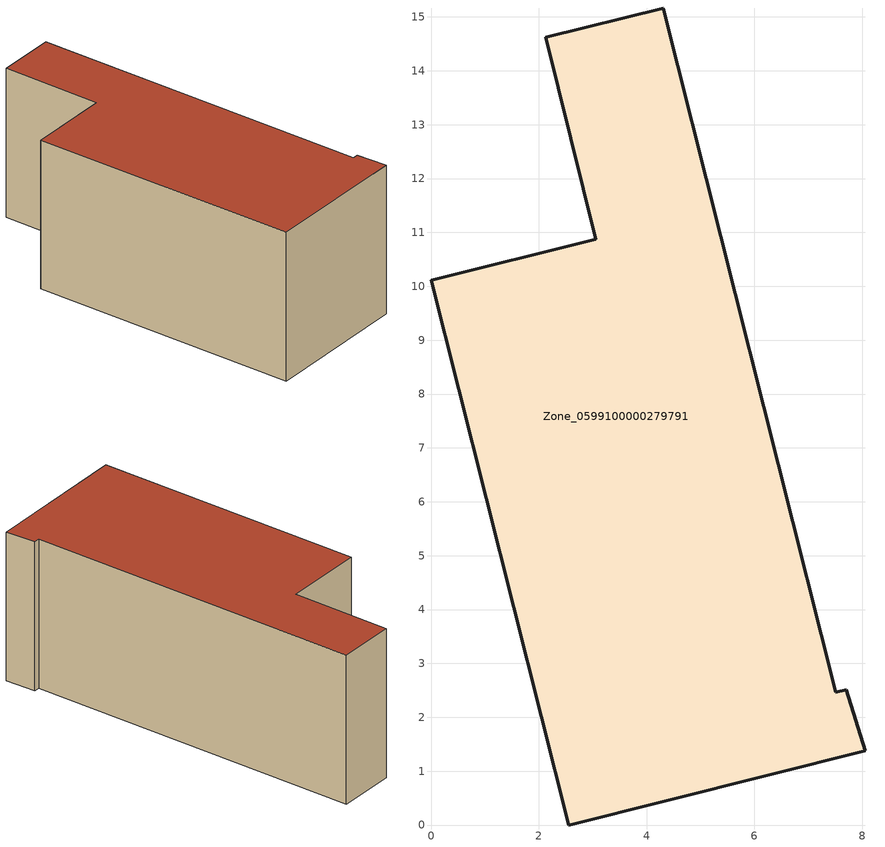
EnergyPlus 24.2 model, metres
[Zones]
Zone_0599100000279791
 floor ground (C_G): 4.31,15.17 7.51,2.46 7.71,2.51 8.06,1.38 2.56,0 0,10.12 3.06,10.88 2.13,14.63 z0
 wall outside (C_F): 2.56,0 8.06,1.38 7.71,2.51 7.51,2.46 4.31,15.17 2.13,14.63 3.06,10.88 0,10.12 2.56,0 z0:5.88
 roof outside (C_R): 7.51,2.46 4.31,15.17 2.13,14.63 3.06,10.88 0,10.12 2.56,0 8.06,1.38 7.71,2.51 z5.88
[BUILDING]
Pand.0599100000279791: North Axis=0; Terrain=City; Loads Convergence Tolerance Value=0.04; Temperature Convergence Tolerance Value=0.4; Solar Distribution=FullExterior; Maximum Number of Warmup Days=25; Minimum Number of Warmup Days=1
[Site:Location]
Rotterdam.The.Hague.AP_ZH_NLD Design_Conditions: Latitude=51.96; Longitude=4.45; Time Zone=1; Elevation=-4.5
[SITE:GROUNDTEMPERATURE:BUILDINGSURFACE]
18, 18, 18, 18, 18, 18, 18, 18, 18, 18, 18, 18
[MATERIAL] Thermal Absorptance=0.9; Solar Absorptance=0.7; Visible Absorptance=0.7
Name | Roughness | Thickness | Conductivity | Density | Specific Heat
G.TI.1975-1991 | MediumSmooth | 0.15 | 0.288461 | 540 | 1210
F.TI.1975-1991 | Rough | 0.3 | 0.230769 | 1920 | 840
R.TI.1975-1991 | MediumRough | 0.2 | 0.153846 | 1500 | 1000
[CONSTRUCTION]
C_G: G.TI.1975-1991
C_F: F.TI.1975-1991
C_R: R.TI.1975-1991
[ZONE]
Zone_0599100000279791: Type=1; Multiplier=1; Ceiling Height=Autocalculate; Volume=Autocalculate; Floor Area=autocalculate; Part of Total Floor Area=Yes
[ZONEINFILTRATION:DESIGNFLOWRATE]
Infil_Zone_0599100000279791: Zone or ZoneList or Space or SpaceList=Zone_0599100000279791; Schedule=AlwaysOn; Design Flow Rate Calculation Method=Flow/Area; Flow Rate per Floor Area=0.003; Constant Term Coefficient=1; Temperature Term Coefficient=0; Velocity Term Coefficient=0; Velocity Squared Term Coefficient=0
[HVACTEMPLATE:ZONE:IDEALLOADSAIRSYSTEM]
Zone_0599100000279791: Maximum Heating Supply Air Temperature=50; Minimum Cooling Supply Air Temperature=13; Maximum Heating Supply Air Humidity Ratio=0.0156; Minimum Cooling Supply Air Humidity Ratio=0.0077; Heating Limit=NoLimit; Cooling Limit=NoLimit; Dehumidification Control Type=ConstantSensibleHeatRatio; Cooling Sensible Heat Ratio=0.7; Dehumidification Setpoint=60; Humidification Control Type=None; Humidification Setpoint=30; Outdoor Air Method=None; Outdoor Air Flow Rate per Person=0.00944; Outdoor Air Flow Rate per Zone Floor Area=0; Outdoor Air Flow Rate per Zone=0; Demand Controlled Ventilation Type=None; Outdoor Air Economizer Type=NoEconomizer; Heat Recovery Type=None; Sensible Heat Recovery Effectiveness=0.7; Latent Heat Recovery Effectiveness=0.65
[ZONECONTROL:THERMOSTAT]
ThermostatControl_Zone_0599100000279791: Zone or ZoneList=Zone_0599100000279791; Control Type Schedule=DualSetpointControlType; Control 1=Thermostat_Zone_0599100000279791; Temperature Difference Between Cutout And Setpoint=0
[THERMOSTATSETPOINT:DUALSETPOINT]
Thermostat_Zone_0599100000279791: Heating Setpoint Temperature Schedule=HeatingSetpoint_Zone_0599100000279791; Cooling Setpoint Temperature Schedule=CoolingSetpoint_Zone_0599100000279791
[SCHEDULE:COMPACT]
HeatingSetpoint_Zone_0599100000279791: Through: 12/31, For: AllDays, Until: 24:00, 21
CoolingSetpoint_Zone_0599100000279791: Through: 12/31, For: AllDays, Until: 24:00, 24
DualSetpointControlType: Through: 12/31, For: AllDays, Until: 24:00, 4
AlwaysOn: Through: 12/31, For: AllDays, Until: 24:00, 1
